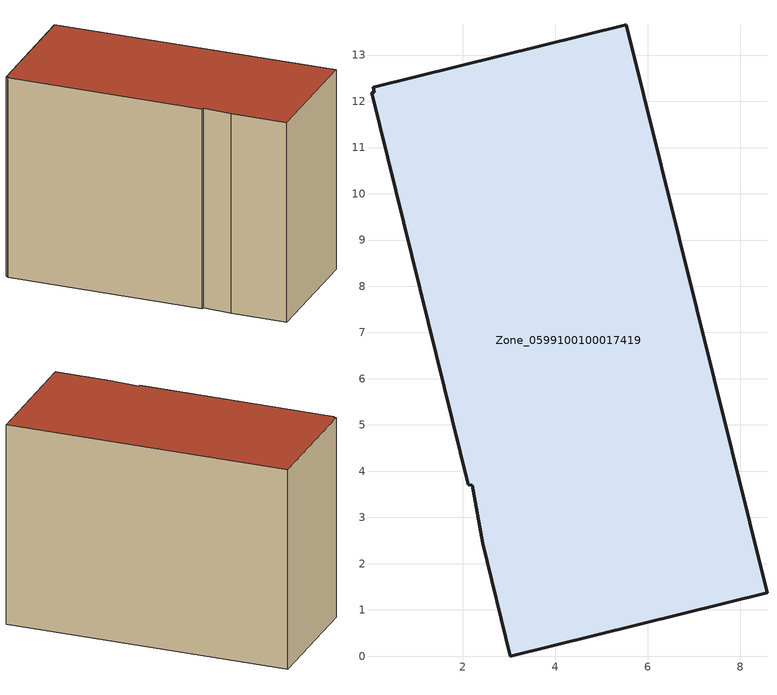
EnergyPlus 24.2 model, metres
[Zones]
Zone_0599100100017419
 floor ground (C_G): 2.43,2.44 2.21,3.7 2.12,3.71 0.03,12.19 0.08,12.2 0.06,12.3 5.54,13.65 8.58,1.37 3.03,0 z0
 wall outside (C_F): 3.03,0 8.58,1.37 5.54,13.65 0.06,12.3 0.08,12.2 0.03,12.19 2.12,3.71 2.21,3.7 2.43,2.44 3.03,0 z0:9.2
 roof outside (C_R): 2.43,2.44 3.03,0 8.58,1.37 5.54,13.65 0.06,12.3 0.08,12.2 0.03,12.19 2.12,3.71 2.21,3.7 z9.2
[BUILDING]
Pand.0599100100017419: North Axis=0; Terrain=City; Loads Convergence Tolerance Value=0.04; Temperature Convergence Tolerance Value=0.4; Solar Distribution=FullExterior; Maximum Number of Warmup Days=25; Minimum Number of Warmup Days=1
[Site:Location]
Rotterdam.The.Hague.AP_ZH_NLD Design_Conditions: Latitude=51.96; Longitude=4.45; Time Zone=1; Elevation=-4.5
[SITE:GROUNDTEMPERATURE:BUILDINGSURFACE]
18, 18, 18, 18, 18, 18, 18, 18, 18, 18, 18, 18
[MATERIAL] Thermal Absorptance=0.9; Solar Absorptance=0.7; Visible Absorptance=0.7
Name | Roughness | Thickness | Conductivity | Density | Specific Heat
G.TC.2015-2018 | MediumSmooth | 0.15 | 0.0428571 | 540 | 1210
F.TC.2015-2018 | Rough | 0.3 | 0.0666667 | 1920 | 840
R.TC.2015-2018 | MediumRough | 0.2 | 0.0333333 | 1500 | 1000
[CONSTRUCTION]
C_G: G.TC.2015-2018
C_F: F.TC.2015-2018
C_R: R.TC.2015-2018
[ZONE]
Zone_0599100100017419: Type=1; Multiplier=1; Ceiling Height=Autocalculate; Volume=Autocalculate; Floor Area=autocalculate; Part of Total Floor Area=Yes
[ZONEINFILTRATION:DESIGNFLOWRATE]
Infil_Zone_0599100100017419: Zone or ZoneList or Space or SpaceList=Zone_0599100100017419; Schedule=AlwaysOn; Design Flow Rate Calculation Method=Flow/Area; Flow Rate per Floor Area=0.0015; Constant Term Coefficient=1; Temperature Term Coefficient=0; Velocity Term Coefficient=0; Velocity Squared Term Coefficient=0
[HVACTEMPLATE:ZONE:IDEALLOADSAIRSYSTEM]
Zone_0599100100017419: Maximum Heating Supply Air Temperature=50; Minimum Cooling Supply Air Temperature=13; Maximum Heating Supply Air Humidity Ratio=0.0156; Minimum Cooling Supply Air Humidity Ratio=0.0077; Heating Limit=NoLimit; Cooling Limit=NoLimit; Dehumidification Control Type=ConstantSensibleHeatRatio; Cooling Sensible Heat Ratio=0.7; Dehumidification Setpoint=60; Humidification Control Type=None; Humidification Setpoint=30; Outdoor Air Method=None; Outdoor Air Flow Rate per Person=0.00944; Outdoor Air Flow Rate per Zone Floor Area=0; Outdoor Air Flow Rate per Zone=0; Demand Controlled Ventilation Type=None; Outdoor Air Economizer Type=NoEconomizer; Heat Recovery Type=None; Sensible Heat Recovery Effectiveness=0.7; Latent Heat Recovery Effectiveness=0.65
[ZONECONTROL:THERMOSTAT]
ThermostatControl_Zone_0599100100017419: Zone or ZoneList=Zone_0599100100017419; Control Type Schedule=DualSetpointControlType; Control 1=Thermostat_Zone_0599100100017419; Temperature Difference Between Cutout And Setpoint=0
[THERMOSTATSETPOINT:DUALSETPOINT]
Thermostat_Zone_0599100100017419: Heating Setpoint Temperature Schedule=HeatingSetpoint_Zone_0599100100017419; Cooling Setpoint Temperature Schedule=CoolingSetpoint_Zone_0599100100017419
[SCHEDULE:COMPACT]
HeatingSetpoint_Zone_0599100100017419: Through: 12/31, For: AllDays, Until: 24:00, 21
CoolingSetpoint_Zone_0599100100017419: Through: 12/31, For: AllDays, Until: 24:00, 24
DualSetpointControlType: Through: 12/31, For: AllDays, Until: 24:00, 4
AlwaysOn: Through: 12/31, For: AllDays, Until: 24:00, 1
